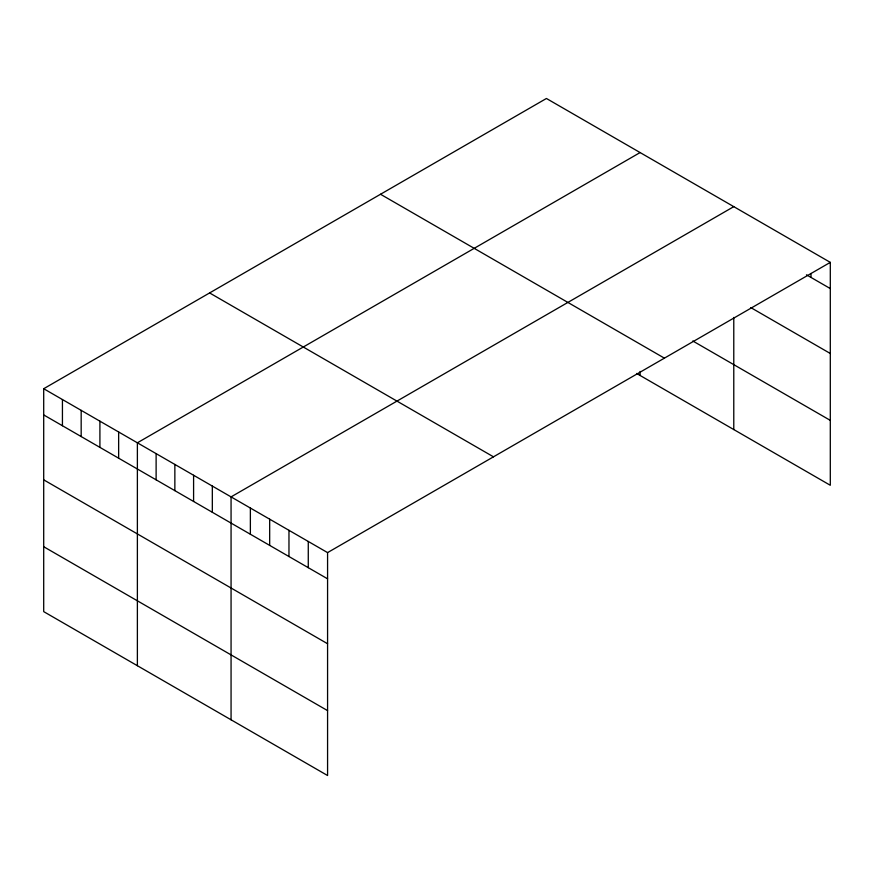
<?xml version="1.0" encoding="UTF-8"?>
<svg xmlns="http://www.w3.org/2000/svg" width="874" height="874" viewBox="0 0 874 874"><rect width="100%" height="100%" fill="white"/><g stroke="black" fill="none" stroke-linecap="round" stroke-linejoin="round"><path stroke-width="1.31" d="M830.3 262.375L327.575 552.608L327.575 775.522L43.7 611.625L43.7 388.722L546.425 98.478L830.3 262.375L830.3 485.278L636.589 373.449M640.096 152.557L137.382 442.801L137.382 665.715M733.778 206.646L231.064 496.891L231.064 719.805M806.451 274.807L830.3 288.573M750.81 307.593L830.3 353.489M692.798 340.98L830.3 420.372M380.518 194.257L664.404 358.154M209.596 292.932L493.482 456.829M43.7 388.722L327.575 552.608M43.7 414.921L327.575 578.817M43.7 479.837L327.575 643.734M43.7 546.72L327.575 710.617M810.996 273.496L810.996 277.429M733.778 317.437L733.778 429.56M640.096 371.417L640.096 375.47M308.271 541.465L308.271 567.674M288.966 530.321L288.966 556.53M269.673 519.178L269.673 545.376M250.368 508.034L250.368 534.232M212.327 486.075L212.327 512.273M193.591 475.259L193.591 501.458M174.855 464.433L174.855 490.642M156.118 453.617L156.118 479.826M118.645 431.985L118.645 458.184M99.909 421.17L99.909 447.368M81.173 410.354L81.173 436.552M62.436 399.538L62.436 425.736"/></g></svg>
